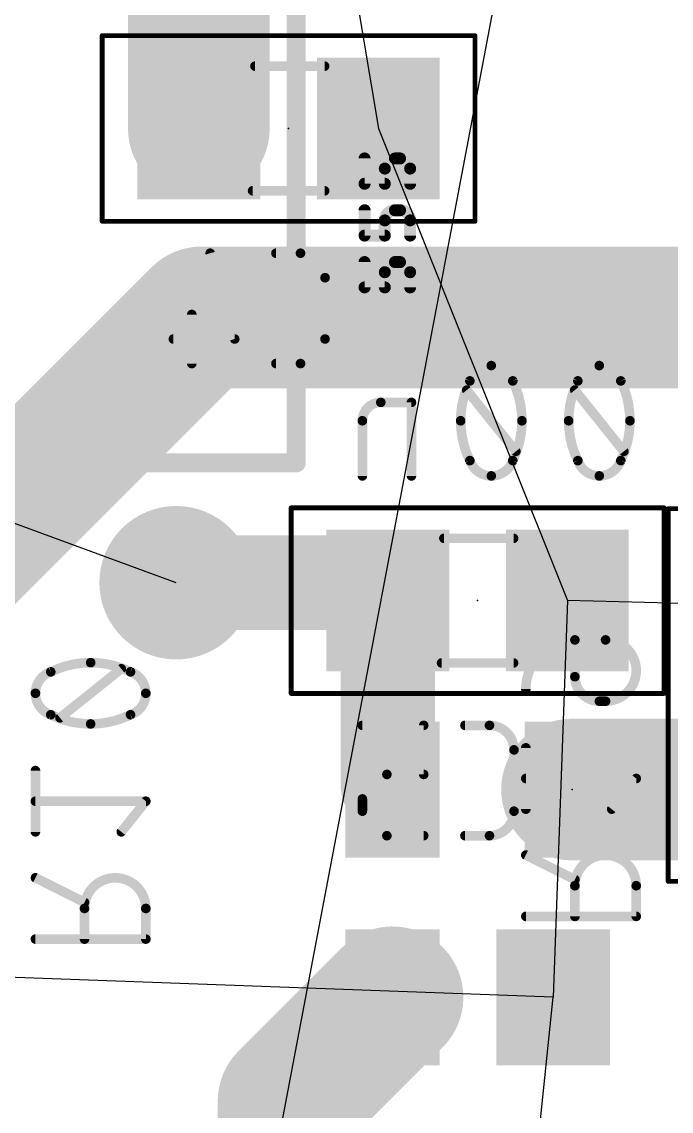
# Model space of a CAD drawing. Extents: x -93 to 210, y -228 to 208.
# Drawn here: x 48.18 to 55.05, y -134.41 to -122.87 of the extents above; entities that cross this region are included whole.
import ezdxf

# ---------------------------------------------------------------- set-up
doc = ezdxf.new("R2010")
doc.units = 0
for name, color, linetype in [('1', 12, 'CONTINUOUS'), ('16', 132, 'CONTINUOUS'), ('17', 110, 'CONTINUOUS'), ('19', 53, 'CONTINUOUS'), ('21', 253, 'CONTINUOUS'), ('24', 53, 'CONTINUOUS'), ('26', 253, 'CONTINUOUS'), ('27', 253, 'CONTINUOUS'), ('28', 253, 'CONTINUOUS'), ('40', 132, 'CONTINUOUS'), ('52', 253, 'CONTINUOUS')]:
    doc.layers.add(name, color=color, linetype=linetype)

# ---------------------------------------------------------------- blocks, each defined once
blk = doc.blocks.new('RECT')
blk.add_solid([(-0.5, -0.5), (0.5, -0.5), (-0.5, 0.5), (0.5, 0.5)])
blk = doc.blocks.new('ROUNDP')
at = {"const_width": 0.5}
blk.add_lwpolyline([(0, -0.25, 1), (0, 0.25, 1), (0, -0.25)], format="xyb", dxfattribs=at)

msp = doc.modelspace()

# ---------------------------------------------------------------- linework, layer by layer
at = {"layer": '1', "const_width": 1.5}
for points in [[(50.08, -126), (47.27, -128.81)], [(58.05, -126), (50.08, -126)]]:
    msp.add_lwpolyline(points, dxfattribs=at)
at = {"layer": '1', "const_width": 0.75}
for points in [[(50.08, -125.625, 1), (50.08, -126.375)], [(50.3452, -126.2652, 1), (49.8148, -125.7348)]]:
    msp.add_lwpolyline(points, format="xyb", dxfattribs=at)
at = {"layer": '16'}
for points, const_width in [([(50.05, -121.43), (50.05, -124)], 1.5), ([(49.81, -128.81), (51.86, -128.81)], 1), ([(51.86, -128.81), (52.05, -129)], 1), ([(52.05, -129), (52.05, -130.95)], 1), ([(54, -131), (55.95, -131)], 1.5), ([(52.05, -130.95), (52.1, -131)], 1), ([(51, -134.3), (52.1, -133.2)], 1.5), ([(51, -136.05), (51, -134.3)], 1.5)]:
    msp.add_lwpolyline(points, dxfattribs=dict(at, const_width=const_width))
for points, const_width in [([(49.675, -124, 1), (50.425, -124)], 0.75), ([(49.81, -128.56, 1), (49.81, -129.06)], 0.5), ([(52.0368, -128.6332, 1), (51.6832, -128.9868)], 0.5), ([(51.86, -129.06, 1), (51.86, -128.56)], 0.5), ([(52.3, -129, 1), (51.8, -129)], 0.5), ([(51.8732, -129.1768, 1), (52.2268, -128.8232)], 0.5), ([(54, -130.625, 1), (54, -131.375)], 0.75), ([(52.2268, -130.7732, 1), (51.8732, -131.1268)], 0.5), ([(51.9232, -131.1768, 1), (52.2768, -130.8232)], 0.5), ([(51.8, -130.95, 1), (52.3, -130.95)], 0.5), ([(52.3652, -133.4652, 1), (51.8348, -132.9348)], 0.75), ([(51.375, -134.3, 1), (50.625, -134.3)], 0.75), ([(50.7348, -134.0348, 1), (51.2652, -134.5652)], 0.75)]:
    msp.add_lwpolyline(points, format="xyb", dxfattribs=dict(at, const_width=const_width))
at = {"layer": '19'}
for p, q in [((70.7, -30.25), (48, -149.95)), ((50.95, -118), (51.95, -124)), ((51.95, -124), (53.95, -129)), ((49.81, -128.81), (42, -125.95)), ((53.95, -129), (53.8, -133.2)), ((56, -129.05), (53.95, -129)), ((53.8, -133.2), (47, -132.95)), ((53, -140.95), (53.8, -133.2))]:
    msp.add_line(p, q, dxfattribs=at)
at = {"layer": '21', "const_width": 0.2032}
for points in [[(51.08, -122.46), (51.08, -127.54)], [(40.92, -127.54), (51.08, -127.54)]]:
    msp.add_lwpolyline(points, dxfattribs=at)
at = {"layer": '21', "const_width": 0.1016}
for points in [[(51.08, -127.5908, 1), (51.08, -127.4892)], [(51.0292, -127.54, 1), (51.1308, -127.54)]]:
    msp.add_lwpolyline(points, format="xyb", dxfattribs=at)
at = {"layer": '24'}
for p in [(51, -124), (53, -129), (54, -131)]:
    msp.add_point(p, dxfattribs=at)
at = {"layer": '26'}
for points, const_width in [([(50.1947, -125.3138, 1), (50.1458, -125.3278)], 0.0508), ([(50.8664, -125.2954, 1), (50.8664, -125.3462)], 0.0508), ([(51.3857, -125.5804, 0.4142), (51.1261, -125.3208)], 0.1016), ([(51.1261, -125.2954, 1), (51.1261, -125.3462)], 0.0508), ([(51.1261, -125.3462, 1), (51.1261, -125.2954)], 0.0508), ([(51.4111, -125.5804, 1), (51.3603, -125.5804)], 0.0508), ([(51.3603, -125.5804, 1), (51.4111, -125.5804)], 0.0508), ([(50.0009, -125.9699, 1), (49.9501, -125.9699)], 0.0508), ([(49.7808, -126.2042, 1), (49.7808, -126.255)], 0.0508), ([(50.4055, -126.2365, 1), (50.4543, -126.2226)], 0.0508), ([(50.4299, -126.255, 1), (50.4299, -126.2042)], 0.0508), ([(51.1261, -126.4892, 0.4142), (51.3857, -126.2296)], 0.1016), ([(51.4111, -126.2296, 1), (51.3603, -126.2296)], 0.0508), ([(51.3603, -126.2296, 1), (51.4111, -126.2296)], 0.0508), ([(50.8664, -126.4638, 1), (50.8664, -126.5146)], 0.0508), ([(51.1261, -126.4638, 1), (51.1261, -126.5146)], 0.0508), ([(51.1261, -126.5146, 1), (51.1261, -126.4638)], 0.0508), ([(49.9501, -126.4892, 1), (50.0009, -126.4892)], 0.0508), ([(54.0301, -129.4158, 0.4142), (53.5108, -129.9351)], 0.1016), ([(54.0555, -129.4158, 1), (54.0047, -129.4158)], 0.0508), ([(54.0301, -129.3904, 1), (54.0301, -129.4412)], 0.0508), ([(54.0301, -129.4412, 1), (54.0301, -129.3904)], 0.0508), ([(54.3546, -130.0649, 1), (54.3546, -129.4158)], 0.1016), ([(54.3546, -129.3904, 1), (54.3546, -129.4412)], 0.0508), ([(54.3546, -129.4412, 1), (54.3546, -129.3904)], 0.0508), ([(48.905, -129.6565, 0.1139), (48.4831, -129.7538)], 0.1016), ([(49.3269, -129.7538, 0.1139), (48.905, -129.6565)], 0.1016), ([(48.905, -129.6311, 1), (48.905, -129.6819)], 0.0508), ([(48.905, -129.6819, 1), (48.905, -129.6311)], 0.0508), ([(48.4831, -129.7538, 0.3205), (48.3208, -129.981)], 0.1016), ([(48.4719, -129.731, 1), (48.4942, -129.7767)], 0.0508), ([(48.4913, -129.7778, 1), (48.4748, -129.7298)], 0.0508), ([(49.2454, -129.7412, 1), (49.2137, -129.7015)], 0.0508), ([(49.4892, -129.981, 0.3205), (49.3269, -129.7538)], 0.1016), ([(49.3352, -129.7298, 1), (49.3187, -129.7778)], 0.0508), ([(49.3158, -129.7767, 1), (49.3381, -129.731)], 0.0508), ([(54.0301, -129.8053, 0.4142), (54.2897, -130.0649)], 0.1016), ([(54.0555, -129.8053, 1), (54.0047, -129.8053)], 0.0508), ([(54.0047, -129.8053, 1), (54.0555, -129.8053)], 0.0508), ([(48.3208, -129.981, 0.3205), (48.4831, -130.2082)], 0.1016), ([(48.3462, -129.981, 1), (48.2954, -129.981)], 0.0508), ([(48.2954, -129.981, 1), (48.3462, -129.981)], 0.0508), ([(49.3269, -130.2082, 0.3205), (49.4892, -129.981)], 0.1016), ([(49.5146, -129.981, 1), (49.4638, -129.981)], 0.0508), ([(49.4638, -129.981, 1), (49.5146, -129.981)], 0.0508), ([(53.4854, -129.9351, 1), (53.5362, -129.9351)], 0.0508), ([(54.2897, -130.0395, 1), (54.2897, -130.0903)], 0.0508), ([(54.2897, -130.0903, 1), (54.2897, -130.0395)], 0.0508), ([(54.3546, -130.0395, 1), (54.3546, -130.0903)], 0.0508), ([(54.3546, -130.0903, 1), (54.3546, -130.0395)], 0.0508), ([(48.4831, -130.2082, 0.1139), (48.905, -130.3056)], 0.1016), ([(48.4942, -130.1854, 1), (48.4719, -130.231)], 0.0508), ([(48.4748, -130.2322, 1), (48.4913, -130.1842)], 0.0508), ([(48.5646, -130.2208, 1), (48.5963, -130.2605)], 0.0508), ([(48.905, -130.3056, 0.1139), (49.3269, -130.2082)], 0.1016), ([(49.3187, -130.1842, 1), (49.3352, -130.2322)], 0.0508), ([(49.3381, -130.231, 1), (49.3158, -130.1854)], 0.0508), ([(48.905, -130.2802, 1), (48.905, -130.331)], 0.0508), ([(48.905, -130.331, 1), (48.905, -130.2802)], 0.0508), ([(51.7808, -130.2954, 1), (51.7808, -130.3462)], 0.0508), ([(52.4553, -130.3208, 1), (52.4045, -130.3208)], 0.0508), ([(52.4299, -130.3462, 1), (52.4299, -130.2954)], 0.0508), ([(52.8664, -130.2954, 1), (52.8664, -130.3462)], 0.0508), ([(53.3857, -130.5804, 0.4142), (53.1261, -130.3208)], 0.1016), ([(53.1261, -130.2954, 1), (53.1261, -130.3462)], 0.0508), ([(53.1261, -130.3462, 1), (53.1261, -130.2954)], 0.0508), ([(53.4111, -130.5804, 1), (53.3603, -130.5804)], 0.0508), ([(53.3603, -130.5804, 1), (53.4111, -130.5804)], 0.0508), ([(53.5362, -130.5588, 1), (53.4854, -130.5588)], 0.0508), ([(48.3462, -130.7995, 1), (48.2954, -130.7995)], 0.0508), ([(52.0404, -130.8401, 0.4142), (51.7808, -131.0997)], 0.1016), ([(52.0404, -130.8147, 1), (52.0404, -130.8655)], 0.0508), ([(52.0404, -130.8655, 1), (52.0404, -130.8147)], 0.0508), ([(52.4045, -130.8401, 1), (52.4553, -130.8401)], 0.0508), ([(52.4299, -130.8655, 1), (52.4299, -130.8147)], 0.0508), ([(53.5108, -130.858, 1), (53.5108, -130.9088)], 0.0508), ([(54.699, -130.8992, 1), (54.6594, -130.8675)], 0.0508), ([(54.6792, -130.9088, 1), (54.6792, -130.858)], 0.0508), ([(51.8062, -131.0997, 1), (51.7554, -131.0997)], 0.0508), ([(48.3208, -131.0986, 1), (48.3208, -131.1494)], 0.0508), ([(49.509, -131.1399, 1), (49.4694, -131.1081)], 0.0508), ([(49.4892, -131.1494, 1), (49.4892, -131.0986)], 0.0508), ([(51.7554, -131.0997, 1), (51.8062, -131.0997)], 0.0508), ([(54.3997, -131.192, 1), (54.4394, -131.2238)], 0.0508), ([(51.7808, -131.2296, 0.4142), (52.0404, -131.4892)], 0.1016), ([(51.8062, -131.2296, 1), (51.7554, -131.2296)], 0.0508), ([(51.7554, -131.2296, 1), (51.8062, -131.2296)], 0.0508), ([(53.1261, -131.4892, 0.4142), (53.3857, -131.2296)], 0.1016), ([(53.4111, -131.2296, 1), (53.3603, -131.2296)], 0.0508), ([(53.3603, -131.2296, 1), (53.4111, -131.2296)], 0.0508), ([(53.4854, -131.2079, 1), (53.5362, -131.2079)], 0.0508), ([(48.2954, -131.4486, 1), (48.3462, -131.4486)], 0.0508), ([(49.2097, -131.4327, 1), (49.2494, -131.4644)], 0.0508), ([(52.0404, -131.4638, 1), (52.0404, -131.5146)], 0.0508), ([(52.0404, -131.5146, 1), (52.0404, -131.4638)], 0.0508), ([(52.4299, -131.5146, 1), (52.4299, -131.4638)], 0.0508), ([(52.8664, -131.4638, 1), (52.8664, -131.5146)], 0.0508), ([(53.1261, -131.4638, 1), (53.1261, -131.5146)], 0.0508), ([(53.1261, -131.5146, 1), (53.1261, -131.4638)], 0.0508), ([(53.5222, -131.6717, 1), (53.4994, -131.7171)], 0.0508), ([(54.6792, -132.019, 1), (54.0301, -132.019)], 0.1016), ([(48.3322, -131.9124, 1), (48.3094, -131.9578)], 0.0508), ([(49.4892, -132.2596, 1), (48.8401, -132.2596)], 0.1016), ([(54.0555, -132.019, 1), (54.0047, -132.019)], 0.0508), ([(54.0187, -131.9768, 1), (54.0414, -131.9314)], 0.0508), ([(54.7046, -132.019, 1), (54.6538, -132.019)], 0.0508), ([(54.0047, -132.019, 1), (54.0555, -132.019)], 0.0508), ([(54.6538, -132.019, 1), (54.7046, -132.019)], 0.0508), ([(48.8287, -132.2175, 1), (48.8514, -132.172)], 0.0508), ([(48.8655, -132.2596, 1), (48.8147, -132.2596)], 0.0508), ([(48.8147, -132.2596, 1), (48.8655, -132.2596)], 0.0508), ([(49.5146, -132.2596, 1), (49.4638, -132.2596)], 0.0508), ([(49.4638, -132.2596, 1), (49.5146, -132.2596)], 0.0508), ([(53.5108, -132.3181, 1), (53.5108, -132.3689)], 0.0508), ([(54.0047, -132.3435, 1), (54.0555, -132.3435)], 0.0508), ([(54.6538, -132.3435, 1), (54.7046, -132.3435)], 0.0508), ([(54.6792, -132.3689, 1), (54.6792, -132.3181)], 0.0508), ([(48.3208, -132.5588, 1), (48.3208, -132.6096)], 0.0508), ([(49.4892, -132.6096, 1), (49.4892, -132.5588)], 0.0508), ([(48.8147, -132.5842, 1), (48.8655, -132.5842)], 0.0508), ([(49.4638, -132.5842, 1), (49.5146, -132.5842)], 0.0508)]:
    msp.add_lwpolyline(points, format="xyb", dxfattribs=dict(at, const_width=const_width))
at = {"layer": '26', "const_width": 0.1016}
for points in [[(50.1703, -125.3208), (50.4299, -126.2296)], [(51.1261, -125.3208), (50.8664, -125.3208)], [(51.3857, -126.2296), (51.3857, -125.5804)], [(49.9755, -125.9699), (49.9755, -126.4892)], [(50.4299, -126.2296), (49.7808, -126.2296)], [(50.8664, -126.4892), (51.1261, -126.4892)], [(54.0301, -129.4158), (54.0301, -129.8053)], [(54.3546, -129.4158), (54.0301, -129.4158)], [(48.5804, -130.2407), (49.2296, -129.7214)], [(54.2897, -130.0649), (54.3546, -130.0649)], [(52.4299, -130.3208), (51.7808, -130.3208)], [(52.4299, -130.8401), (52.4299, -130.3208)], [(53.1261, -130.3208), (52.8664, -130.3208)], [(53.3857, -131.2296), (53.3857, -130.5804)], [(53.5108, -131.2079), (53.5108, -130.5588)], [(48.3208, -131.4486), (48.3208, -130.7995)], [(52.0404, -130.8401), (52.4299, -130.8401)], [(54.6792, -130.8834), (53.5108, -130.8834)], [(54.4196, -131.2079), (54.6792, -130.8834)], [(51.7808, -131.2296), (51.7808, -131.0997)], [(49.4892, -131.124), (48.3208, -131.124)], [(49.2296, -131.4486), (49.4892, -131.124)], [(52.4299, -131.4892), (52.0404, -131.4892)], [(52.8664, -131.4892), (53.1261, -131.4892)], [(53.5108, -131.6944), (54.0301, -131.9541)], [(48.3208, -131.9351), (48.8401, -132.1947)], [(54.0301, -132.019), (54.0301, -132.3435)], [(54.6792, -132.3435), (54.6792, -132.019)], [(48.8401, -132.2596), (48.8401, -132.5842)], [(49.4892, -132.5842), (49.4892, -132.2596)], [(53.5108, -132.3435), (54.6792, -132.3435)], [(48.3208, -132.5842), (49.4892, -132.5842)]]:
    msp.add_lwpolyline(points, dxfattribs=at)
at = {"layer": '27', "const_width": 0.127}
for points in [[(51.8039, -124.5854), (51.8039, -124.3173)], [(52.0184, -124.4246), (52.0184, -124.5854)], [(52.1793, -124.3173), (52.1256, -124.3173)], [(52.2865, -124.5854), (52.2865, -124.4246)], [(52.0184, -124.5854), (51.8039, -124.5854)], [(51.8039, -125.1341), (51.8039, -124.8659)], [(52.1793, -124.8659), (52.1256, -124.8659)], [(52.0184, -124.9732), (52.0184, -125.1341)], [(52.2865, -125.1341), (52.2865, -124.9732)], [(52.0184, -125.1341), (51.8039, -125.1341)], [(51.8039, -125.6827), (51.8039, -125.4146)], [(52.1793, -125.4146), (52.1256, -125.4146)], [(52.0184, -125.5218), (52.0184, -125.6827)], [(52.2865, -125.6827), (52.2865, -125.5218)], [(52.0184, -125.6827), (51.8039, -125.6827)]]:
    msp.add_lwpolyline(points, dxfattribs=at)
at = {"layer": '27'}
for points, const_width in [([(51.8357, -124.3173, 1), (51.7722, -124.3173)], 0.0635), ([(52.0501, -124.4246, 1), (51.9866, -124.4246)], 0.0635), ([(52.1256, -124.3173, 0.4142), (52.0184, -124.4246)], 0.127), ([(52.1256, -124.2856, 1), (52.1256, -124.3491)], 0.0635), ([(52.1256, -124.3491, 1), (52.1256, -124.2856)], 0.0635), ([(52.2865, -124.4246, 0.4142), (52.1793, -124.3173)], 0.127), ([(52.1793, -124.2856, 1), (52.1793, -124.3491)], 0.0635), ([(52.1793, -124.3491, 1), (52.1793, -124.2856)], 0.0635), ([(52.3183, -124.4246, 1), (52.2548, -124.4246)], 0.0635), ([(51.9866, -124.4246, 1), (52.0501, -124.4246)], 0.0635), ([(52.2548, -124.4246, 1), (52.3183, -124.4246)], 0.0635), ([(51.8039, -124.5537, 1), (51.8039, -124.6172)], 0.0635), ([(51.7722, -124.5854, 1), (51.8357, -124.5854)], 0.0635), ([(51.9866, -124.5854, 1), (52.0501, -124.5854)], 0.0635), ([(52.0184, -124.6172, 1), (52.0184, -124.5537)], 0.0635), ([(52.2548, -124.5854, 1), (52.3183, -124.5854)], 0.0635), ([(51.8357, -124.8659, 1), (51.7722, -124.8659)], 0.0635), ([(52.1256, -124.8659, 0.4142), (52.0184, -124.9732)], 0.127), ([(52.1256, -124.8342, 1), (52.1256, -124.8977)], 0.0635), ([(52.1256, -124.8977, 1), (52.1256, -124.8342)], 0.0635), ([(52.2865, -124.9732, 0.4142), (52.1793, -124.8659)], 0.127), ([(52.1793, -124.8342, 1), (52.1793, -124.8977)], 0.0635), ([(52.1793, -124.8977, 1), (52.1793, -124.8342)], 0.0635), ([(52.0501, -124.9732, 1), (51.9866, -124.9732)], 0.0635), ([(52.3183, -124.9732, 1), (52.2548, -124.9732)], 0.0635), ([(51.9866, -124.9732, 1), (52.0501, -124.9732)], 0.0635), ([(52.2548, -124.9732, 1), (52.3183, -124.9732)], 0.0635), ([(51.8039, -125.1023, 1), (51.8039, -125.1658)], 0.0635), ([(51.7722, -125.1341, 1), (51.8357, -125.1341)], 0.0635), ([(51.9866, -125.1341, 1), (52.0501, -125.1341)], 0.0635), ([(52.0184, -125.1658, 1), (52.0184, -125.1023)], 0.0635), ([(52.2548, -125.1341, 1), (52.3183, -125.1341)], 0.0635), ([(51.8357, -125.4146, 1), (51.7722, -125.4146)], 0.0635), ([(52.1256, -125.4146, 0.4142), (52.0184, -125.5218)], 0.127), ([(52.1256, -125.3828, 1), (52.1256, -125.4463)], 0.0635), ([(52.1256, -125.4463, 1), (52.1256, -125.3828)], 0.0635), ([(52.2865, -125.5218, 0.4142), (52.1793, -125.4146)], 0.127), ([(52.1793, -125.3828, 1), (52.1793, -125.4463)], 0.0635), ([(52.1793, -125.4463, 1), (52.1793, -125.3828)], 0.0635), ([(52.0501, -125.5218, 1), (51.9866, -125.5218)], 0.0635), ([(51.9866, -125.5218, 1), (52.0501, -125.5218)], 0.0635), ([(52.3183, -125.5218, 1), (52.2548, -125.5218)], 0.0635), ([(52.2548, -125.5218, 1), (52.3183, -125.5218)], 0.0635), ([(51.8039, -125.6509, 1), (51.8039, -125.7144)], 0.0635), ([(52.0184, -125.7144, 1), (52.0184, -125.6509)], 0.0635), ([(51.7722, -125.6827, 1), (51.8357, -125.6827)], 0.0635), ([(51.9866, -125.6827, 1), (52.0501, -125.6827)], 0.0635), ([(52.2548, -125.6827, 1), (52.3183, -125.6827)], 0.0635)]:
    msp.add_lwpolyline(points, format="xyb", dxfattribs=dict(at, const_width=const_width))
at = {"layer": '28'}
for points, const_width in [([(53.1453, -126.5108, 0.3205), (52.9182, -126.6731)], 0.1016), ([(53.3725, -126.6731, 0.3205), (53.1453, -126.5108)], 0.1016), ([(53.1453, -126.4854, 1), (53.1453, -126.5362)], 0.0508), ([(53.1453, -126.5362, 1), (53.1453, -126.4854)], 0.0508), ([(54.2883, -126.5108, 0.3205), (54.0612, -126.6731)], 0.1016), ([(54.5155, -126.6731, 0.3205), (54.2883, -126.5108)], 0.1016), ([(54.2883, -126.4854, 1), (54.2883, -126.5362)], 0.0508), ([(54.2883, -126.5362, 1), (54.2883, -126.4854)], 0.0508), ([(52.9182, -126.6731, 0.1139), (52.8208, -127.095)], 0.1016), ([(52.8941, -126.6648, 1), (52.9422, -126.6813)], 0.0508), ([(52.941, -126.6842, 1), (52.8953, -126.6619)], 0.0508), ([(53.3954, -126.6619, 1), (53.3497, -126.6842)], 0.0508), ([(53.4699, -127.095, 0.1139), (53.3725, -126.6731)], 0.1016), ([(53.3485, -126.6813, 1), (53.3966, -126.6648)], 0.0508), ([(54.0612, -126.6731, 0.1139), (53.9638, -127.095)], 0.1016), ([(54.0371, -126.6648, 1), (54.0852, -126.6813)], 0.0508), ([(54.084, -126.6842, 1), (54.0383, -126.6619)], 0.0508), ([(54.5384, -126.6619, 1), (54.4927, -126.6842)], 0.0508), ([(54.6129, -127.095, 0.1139), (54.5155, -126.6731)], 0.1016), ([(54.4915, -126.6813, 1), (54.5396, -126.6648)], 0.0508), ([(52.9055, -126.7546, 1), (52.8659, -126.7863)], 0.0508), ([(54.0485, -126.7546, 1), (54.0089, -126.7863)], 0.0508), ([(51.9755, -126.9003, 0.4142), (51.7808, -127.095)], 0.1016), ([(51.9755, -126.8749, 1), (51.9755, -126.9257)], 0.0508), ([(51.9755, -126.9257, 1), (51.9755, -126.8749)], 0.0508), ([(52.3255, -126.9003, 1), (52.2747, -126.9003)], 0.0508), ([(52.3001, -126.9257, 1), (52.3001, -126.8749)], 0.0508), ([(51.8062, -127.095, 1), (51.7554, -127.095)], 0.0508), ([(51.7554, -127.095, 1), (51.8062, -127.095)], 0.0508), ([(52.8208, -127.095, 0.1139), (52.9182, -127.5169)], 0.1016), ([(52.8462, -127.095, 1), (52.7954, -127.095)], 0.0508), ([(52.7954, -127.095, 1), (52.8462, -127.095)], 0.0508), ([(53.3725, -127.5169, 0.1139), (53.4699, -127.095)], 0.1016), ([(53.4953, -127.095, 1), (53.4445, -127.095)], 0.0508), ([(53.4445, -127.095, 1), (53.4953, -127.095)], 0.0508), ([(53.9638, -127.095, 0.1139), (54.0612, -127.5169)], 0.1016), ([(53.9892, -127.095, 1), (53.9384, -127.095)], 0.0508), ([(53.9384, -127.095, 1), (53.9892, -127.095)], 0.0508), ([(54.5155, -127.5169, 0.1139), (54.6129, -127.095)], 0.1016), ([(54.6383, -127.095, 1), (54.5875, -127.095)], 0.0508), ([(54.5875, -127.095, 1), (54.6383, -127.095)], 0.0508), ([(52.9422, -127.5087, 1), (52.8941, -127.5252)], 0.0508), ([(52.9182, -127.5169, 0.3205), (53.1453, -127.6792)], 0.1016), ([(53.1453, -127.6792, 0.3205), (53.3725, -127.5169)], 0.1016), ([(53.3966, -127.5252, 1), (53.3485, -127.5087)], 0.0508), ([(53.3852, -127.4354, 1), (53.4248, -127.4037)], 0.0508), ([(54.0611, -127.5169, 0.3205), (54.2883, -127.6792)], 0.1016), ([(54.0852, -127.5087, 1), (54.0371, -127.5252)], 0.0508), ([(54.2883, -127.6792, 0.3205), (54.5155, -127.5169)], 0.1016), ([(54.5396, -127.5252, 1), (54.4915, -127.5087)], 0.0508), ([(54.5282, -127.4354, 1), (54.5678, -127.4037)], 0.0508), ([(52.8953, -127.5281, 1), (52.941, -127.5058)], 0.0508), ([(53.3497, -127.5058, 1), (53.3954, -127.5281)], 0.0508), ([(54.0383, -127.5281, 1), (54.084, -127.5058)], 0.0508), ([(54.4927, -127.5058, 1), (54.5384, -127.5281)], 0.0508), ([(51.7554, -127.6792, 1), (51.8062, -127.6792)], 0.0508), ([(52.2747, -127.6792, 1), (52.3255, -127.6792)], 0.0508), ([(53.1453, -127.6538, 1), (53.1453, -127.7046)], 0.0508), ([(53.1453, -127.7046, 1), (53.1453, -127.6538)], 0.0508), ([(54.2883, -127.6538, 1), (54.2883, -127.7046)], 0.0508), ([(54.2883, -127.7046, 1), (54.2883, -127.6538)], 0.0508)]:
    msp.add_lwpolyline(points, format="xyb", dxfattribs=dict(at, const_width=const_width))
at = {"layer": '28', "const_width": 0.1016}
for points in [[(53.405, -127.4196), (52.8857, -126.7704)], [(54.548, -127.4196), (54.0287, -126.7704)], [(52.3001, -126.9003), (51.9755, -126.9003)], [(52.3001, -127.6792), (52.3001, -126.9003)], [(51.7808, -127.095), (51.7808, -127.6792)]]:
    msp.add_lwpolyline(points, dxfattribs=at)
at = {"layer": '40', "const_width": 0.0508}
for points in [[(52.973, -123.017), (49.027, -123.017)], [(49.027, -123.017), (49.027, -124.983)], [(52.973, -124.983), (52.973, -123.017)], [(49.027, -124.983), (52.973, -124.983)], [(54.973, -128.017), (51.027, -128.017)], [(51.027, -128.017), (51.027, -129.983)], [(54.973, -129.983), (54.973, -128.017)], [(55.017, -128.027), (55.017, -131.973)], [(56.983, -128.027), (55.017, -128.027)], [(51.027, -129.983), (54.973, -129.983)], [(55.017, -131.973), (56.983, -131.973)]]:
    msp.add_lwpolyline(points, dxfattribs=at)
at = {"layer": '40', "const_width": 0.0254}
for points in [[(49.027, -123.0043, 1), (49.027, -123.0297)], [(49.0397, -123.017, 1), (49.0143, -123.017)], [(52.9857, -123.017, 1), (52.9603, -123.017)], [(52.973, -123.0297, 1), (52.973, -123.0043)], [(49.027, -124.9703, 1), (49.027, -124.9957)], [(49.0143, -124.983, 1), (49.0397, -124.983)], [(52.9603, -124.983, 1), (52.9857, -124.983)], [(52.973, -124.9957, 1), (52.973, -124.9703)], [(51.027, -128.0043, 1), (51.027, -128.0297)], [(51.0397, -128.017, 1), (51.0143, -128.017)], [(54.9857, -128.017, 1), (54.9603, -128.017)], [(54.973, -128.0297, 1), (54.973, -128.0043)], [(55.0297, -128.027, 1), (55.0043, -128.027)], [(55.017, -128.0143, 1), (55.017, -128.0397)], [(51.027, -129.9703, 1), (51.027, -129.9957)], [(51.0143, -129.983, 1), (51.0397, -129.983)], [(54.9603, -129.983, 1), (54.9857, -129.983)], [(54.973, -129.9957, 1), (54.973, -129.9703)], [(55.017, -131.9603, 1), (55.017, -131.9857)], [(55.0043, -131.973, 1), (55.0297, -131.973)]]:
    msp.add_lwpolyline(points, format="xyb", dxfattribs=at)
at = {"layer": '52', "const_width": 0.1016}
for points in [[(50.644, -123.34), (51.381, -123.34)], [(50.619, -124.66), (51.381, -124.66)], [(52.644, -128.34), (53.381, -128.34)], [(52.619, -129.66), (53.381, -129.66)]]:
    msp.add_lwpolyline(points, dxfattribs=at)
at = {"layer": '52', "const_width": 0.0508}
for points in [[(50.644, -123.3146, 1), (50.644, -123.3654)], [(51.381, -123.3654, 1), (51.381, -123.3146)], [(50.619, -124.6346, 1), (50.619, -124.6854)], [(51.381, -124.6854, 1), (51.381, -124.6346)], [(52.644, -128.3146, 1), (52.644, -128.3654)], [(53.381, -128.3654, 1), (53.381, -128.3146)], [(52.619, -129.6346, 1), (52.619, -129.6854)], [(53.381, -129.6854, 1), (53.381, -129.6346)]]:
    msp.add_lwpolyline(points, format="xyb", dxfattribs=at)

# ---------------------------------------------------------------- block references
at = {"layer": '16', "xscale": 1.3, "yscale": 1.5}
for p in [(50.05, -124), (51.95, -124), (52.05, -129), (53.95, -129)]:
    msp.add_blockref('RECT', p, dxfattribs=at)
at = {"layer": '16', "xscale": 1.44, "rotation": 90}
for p in [(52.1, -131), (54, -131), (52.1, -133.2)]:
    msp.add_blockref('RECT', p, dxfattribs=at)
at = {"layer": '16', "xscale": 1.44, "yscale": 1.2, "rotation": 90}
msp.add_blockref('RECT', (53.8, -133.2), dxfattribs=at)
at = {"layer": '17', "xscale": 1.6256, "yscale": 1.6256, "rotation": 90}
msp.add_blockref('ROUNDP', (49.81, -128.81), dxfattribs=at)
msp.add_blockref('ROUNDP', (49.81, -128.81), dxfattribs=at)
at = {"layer": '52', "xscale": 0.7501, "yscale": 1.4501}
for p in [(50.2829, -124.0012), (51.7307, -124.0012), (52.2829, -129.0011), (53.7307, -129.0011)]:
    msp.add_blockref('RECT', p, dxfattribs=at)

doc.saveas('drawing.dxf')
